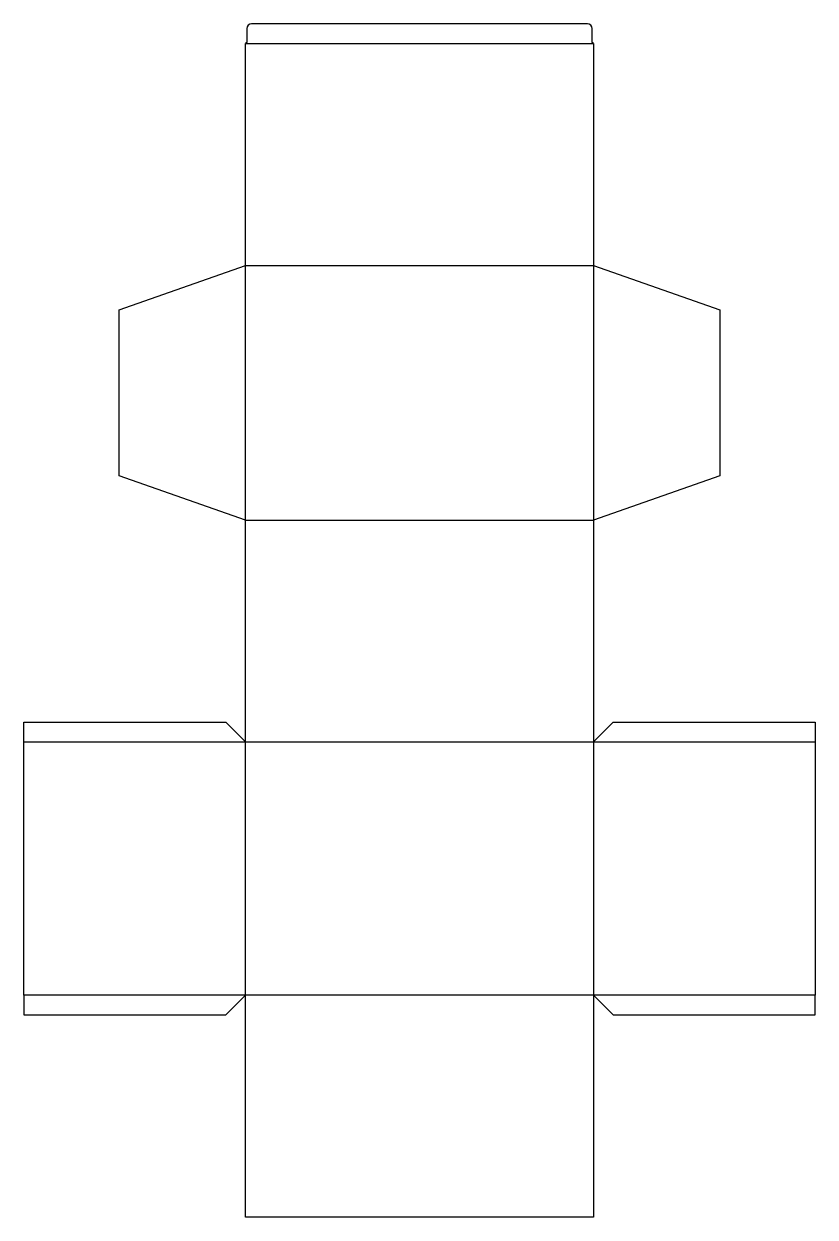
# Model space of a CAD drawing. Header units: millimetres. Extents: x 0 to 1005, y 0 to 1515.
import ezdxf

# ---------------------------------------------------------------- set-up
doc = ezdxf.new("R2010")
doc.units = ezdxf.units.MM
doc.layers.add('CREASE', color=5, linetype='CONTINUOUS')
doc.layers.add('CUT', color=1, linetype='CONTINUOUS')

msp = doc.modelspace()

# ---------------------------------------------------------------- linework, layer by layer
at = {"layer": 'CREASE'}
for p, q in [((281.6, 1489.6), (723.2, 1489.6)), ((281.6, 884.8), (281.6, 1208)), ((281.6, 1208), (723.2, 1208)), ((723.2, 1208), (723.2, 884.8)), ((281.6, 884.8), (723.2, 884.8)), ((0, 603.2), (281.6, 603.2)), ((281.6, 603.2), (723.2, 603.2)), ((281.6, 281.6), (281.6, 603.2)), ((723.2, 603.2), (723.2, 281.6)), ((723.2, 603.2), (1004.8, 603.2)), ((281.6, 281.6), (0, 281.6)), ((723.2, 281.6), (281.6, 281.6)), ((1004.8, 281.6), (723.2, 281.6))]:
    msp.add_line(p, q, dxfattribs=at)
at = {"layer": 'CUT'}
for p, q in [((715.7, 1514.6), (289.1, 1514.6)), ((283.1, 1508.6), (283.1, 1491.1)), ((721.7, 1491.1), (721.7, 1508.6)), ((283.1, 1491.1), (281.6, 1489.6)), ((281.6, 1208), (281.6, 1489.6)), ((723.2, 1489.6), (721.7, 1491.1)), ((723.2, 1489.6), (723.2, 1208)), ((121, 1151.79), (281.6, 1208)), ((723.2, 1208), (883.8, 1151.79)), ((121, 941.01), (121, 1151.79)), ((883.8, 1151.79), (883.8, 941.01)), ((281.6, 884.8), (121, 941.01)), ((883.8, 941.01), (723.2, 884.8)), ((281.6, 603.2), (281.6, 884.8)), ((723.2, 884.8), (723.2, 603.2)), ((0, 603.2), (0, 628.2)), ((0, 628.2), (256.6, 628.2)), ((256.6, 628.2), (281.6, 603.2)), ((723.2, 603.2), (748.2, 628.2)), ((748.2, 628.2), (1004.8, 628.2)), ((1004.8, 628.2), (1004.8, 603.2)), ((0, 281.6), (0, 603.2)), ((1004.8, 603.2), (1004.8, 281.6)), ((0, 281.6), (0, 256.6)), ((256.6, 256.6), (281.6, 281.6)), ((281.6, 0), (281.6, 281.6)), ((723.2, 281.6), (723.2, 0)), ((723.2, 281.6), (748.2, 256.6)), ((1004.8, 256.6), (1004.8, 281.6)), ((0, 256.6), (256.6, 256.6)), ((748.2, 256.6), (1004.8, 256.6)), ((723.2, 0), (281.6, 0))]:
    msp.add_line(p, q, dxfattribs=at)
for centre, start, end in [((289.1, 1508.6), 90, 180), ((715.7, 1508.6), 0, 90)]:
    msp.add_arc(centre, 6, start, end, dxfattribs=at)

doc.saveas('drawing.dxf')
